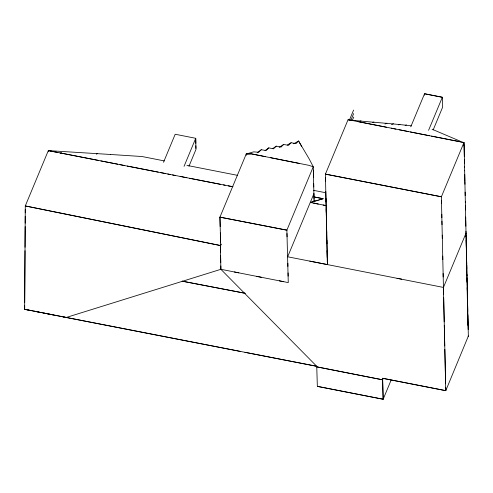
<?xml version="1.0" encoding="UTF-8"?>
<svg xmlns="http://www.w3.org/2000/svg" width="493" height="493" viewBox="0 0 493 493"><rect width="100%" height="100%" fill="white"/><g stroke="black" fill="none" stroke-linecap="round" stroke-linejoin="round"><path stroke-width="0.74" d="M24.675 305.826L24.656 309.345L29.438 310.282M24.693 302.369L25.014 250.721M25.032 247.264L25.161 226.614M25.18 223.156L25.223 216.285M25.242 212.828L25.266 209.396M466.403 250.395L465.977 231.235M110.648 154.482L48.314 150.618L25.285 205.938L24.65 309.259L66.296 317.461L220.882 269.307L288.263 282.588L286.877 230.169L313.265 166.77L309.253 159.048L298.579 140.998L293.655 143.759M163.51 162.308L175.188 134.25L195.727 138.299L195.826 143.364M184.049 166.357L195.727 138.299L195.931 148.43M188.948 166.289L195.955 149.453L195.875 145.731M221.24 244.171L220.654 245.582L25.285 205.938L220.654 245.582L219.94 217.148L246.223 154.007L253.649 151.856L258.665 152.251L261.265 149.724L266.115 150.544L268.771 147.875L273.566 148.818L276.222 146.15L281.016 147.099L283.678 144.431L288.467 145.373L291.129 142.724L295.917 143.666L298.579 140.998L301.556 146.298M220.537 252.33L220.402 245.52L220.987 244.103M287.653 256.791L313.905 193.712L313.345 170.147M411.224 125.826C390.129 123.318 369.3 122.128 348.015 119.811L325.411 174.121L327.414 264.587L443.435 287.431L443.589 294.327M349.451 120.027L353.592 110.075M351.004 119.953L353.666 113.556M352.267 120.594L353.746 117.038M410.78 126.787L424.535 93.756L442.338 97.269L442.548 107.394L433.187 129.887M428.59 130.294L442.338 97.269L424.535 93.756L424.565 95.204M431.511 136.136L463.968 142.526L441.383 196.775L445.771 390.659L382.593 378.279L383.16 399.244L317.344 386.364L316.746 366.305L220.882 269.307L220.402 245.52M383.221 378.408L382.636 379.82L316.765 366.847L382.636 379.82L382.593 378.279L445.771 390.659L468.344 336.109M317.344 386.364L383.16 399.244L391.085 380.195M443.435 287.431L466.021 233.183L465.737 220.574M257.198 152.781L261.265 149.724M265.049 150.581L268.771 147.875M272.592 148.658L276.222 146.15M279.161 147.358L283.678 144.431M287.345 145.004L291.129 142.724M359.693 121.414L360.968 120.834M372.683 122.578L373.959 122.005M385.033 124.014L386.95 123.145M391.522 124.606L393.439 123.737M398.658 124.889L399.934 124.31M405.154 125.462L406.435 124.883M96.295 154.186L97.565 153.625M313.838 201.464L310.344 202.481L325.762 205.526M319.137 199.899L323.174 198.716L314.189 196.96M310.344 202.481L323.174 198.716L314.041 196.923M315.15 201.07L318.361 200.127M246.266 155.35L246.223 154.007L251.331 153.853L256.12 154.802M246.223 154.007L251.448 153.871L308.741 165.303L313.265 166.77L313.53 177.56M110.678 154.488L142.052 156.528L164.292 160.909M348.015 119.811L352.865 120.6M464.184 149.336L463.968 142.526L352.717 120.575M182.213 281.189L245.274 293.304M186.884 177.739L172.544 174.935M219.94 217.148L286.877 230.169L219.94 217.148L220.186 226.614M182.133 281.158L244.978 293.249M34.227 311.225L39.021 312.143M53.386 314.947L43.809 313.086M62.962 316.833L240.134 351.373M244.916 352.31L316.746 366.305L24.656 309.345M367.236 123.453L386.389 127.219M100.874 160.921L158.21 172.125M48.536 151.776L48.314 150.618L117.667 164.187M98.44 160.422L59.98 152.898M160.921 172.661L165.728 173.598M167.768 174.011L175.342 175.477M180.155 176.426L220.328 184.296M189.768 178.312L225.11 185.22M228.222 185.836L233.023 186.767M397.025 278.298L401.666 279.198M234.354 271.976L238.846 272.845M256.816 276.4L261.308 277.269M279.278 280.825L283.771 281.694M357.345 121.494L366.619 123.324M408.34 131.557L399.065 129.727M287.733 256.798L327.414 264.587L309.783 261.117M256.224 154.833L265.69 156.706M270.534 157.692L299.171 163.399M186.884 165.377L237.552 175.354M313.56 190.341L325.201 192.634M223.409 184.887L232.616 186.699M119.99 164.65L124.76 165.593M170.541 174.547L127.28 166.067M57.866 152.497L48.314 150.618M391.183 128.174L395.965 129.123M410.336 131.964L429.489 135.748M313.542 203.116L318.33 204.065M323.118 205.014L325.855 205.556M432.102 129.246L459.92 141.06M463.673 144.486L464.11 145.903L464.579 167.244M313.905 193.712L314.047 199.197M463.968 142.526L464.11 145.903M286.969 233.503L287.074 236.819M382.593 378.279L383.16 399.244M466.07 235.771L466.101 236.732L466.014 233.201M220.34 232.949L220.574 242.414M467.025 277.929L467.296 289.97M325.947 198.482L326.027 201.951M326.175 208.915L326.261 212.384M326.409 219.354L326.489 222.824M326.637 229.793L326.723 233.257M326.951 243.696L325.799 191.512M327.099 250.666L327.26 257.617M313.665 183.612L313.751 186.964M464.64 170.313L464.874 180.795M464.887 181.473L465.355 202.796M465.404 205.242L465.712 219.212M466.088 236.634L466.323 246.95M466.735 265.123L466.816 268.691M467.382 293.514L467.574 302.012M465.86 226.195L465.663 217.025M466.415 250.937L466.717 264.162M466.982 275.784L466.661 261.58M467.222 286.421L466.951 274.478M467.259 288.245L467.487 298.561M467.617 304.175L467.783 311.268M467.857 314.811L468.097 325.466M444.285 325.281L444.76 345.938M445.69 387.208L445.771 390.659M327.334 261.105L327.414 264.587L326.871 240.208M466.335 247.394L466.637 260.717M467.543 300.625L468.35 336.411L468.116 336.06M468.116 326.095L468.19 329.54M464.19 149.459L464.338 156.583M464.566 166.8L464.652 170.794M464.733 174.349L464.948 184.283M465.121 192.134L465.195 195.684M465.33 201.748L465.503 209.919M467.604 311.231L467.894 325.429M464.418 159.818L464.492 163.306M444.211 321.855L443.669 297.754M444.834 349.364L445.61 383.782M441.931 221.178L442.011 224.679M442.252 235.143L442.326 238.624M442.726 256.058L442.8 259.546M443.121 273.492L443.195 276.974M441.469 200.263L441.537 203.745M441.783 214.202L441.851 217.69M325.485 177.591L325.559 181.073M313.942 193.829L314.109 202.031M467.117 287.117L467.463 304.144M466.162 240.294L467.019 282.15M314.078 200.281L314.103 201.569M288.066 272.912L288.128 276.135M287.869 263.244L287.93 266.466M220.605 255.713L220.747 262.516M220.815 265.906L220.882 269.307M61.52 153.046L60.232 153.662L61.533 153.046M362.521 181.362L325.411 174.121L441.383 196.775L362.521 181.362"/></g></svg>
